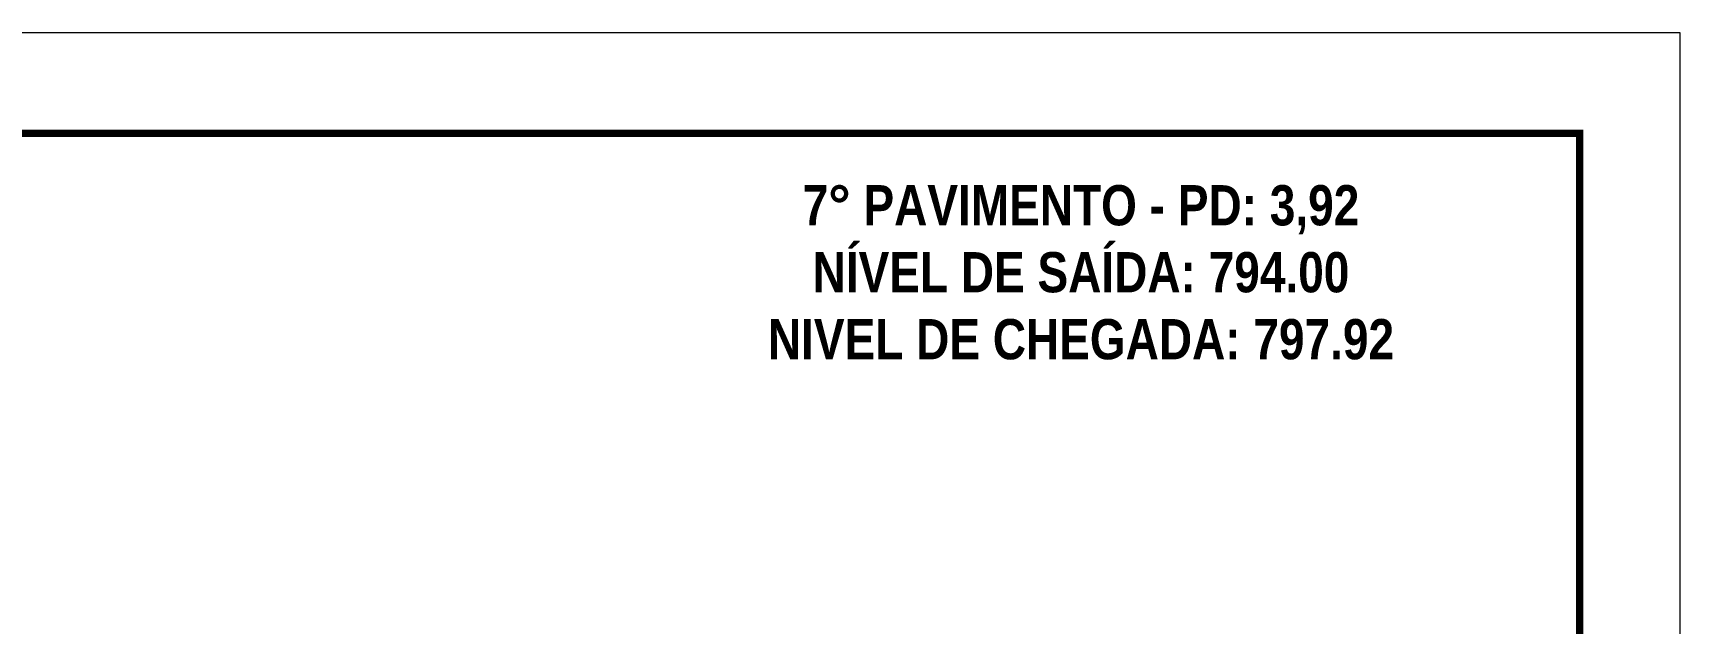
# Model space of a CAD drawing. Extents: x 28748 to 35002, y 14885 to 43501.
# Drawn here: x 32774 to 33430, y 26037 to 26272 of the extents above; entities that cross this region are included whole.
import ezdxf

# ---------------------------------------------------------------- set-up
doc = ezdxf.new("R2010")
doc.units = 0
doc.linetypes.add('DASHED', pattern=[0.75, 0.5, -0.25])
doc.layers.add('Folhas', color=255, linetype='Continuous', lineweight=9)
doc.layers.add('SARRAFO DE PRESSAO', color=251, linetype='DASHED', lineweight=9)
doc.layers.add('NOMENCLATURA', color=7, linetype='Continuous')
doc.styles.add('ROMANC', font='techb___.ttf', dxfattribs={"height": 2.5})

# ---------------------------------------------------------------- blocks, each defined once
blk = doc.blocks.new('9999999999')
at = {"layer": 'Folhas'}
blk.add_lwpolyline([(98138.98, 34190.21), (99623.98, 34190.21), (99623.98, 35240.21), (98138.98, 35240.21)], close=True, dxfattribs=at)
at = {"layer": 'Folhas', "color": 30, "const_width": 3}
blk.add_lwpolyline([(98213.98, 34230.21), (99583.98, 34230.21), (99583.98, 35200.21), (98213.98, 35200.21)], close=True, dxfattribs=at)

msp = doc.modelspace()

# ---------------------------------------------------------------- block references
at = {"layer": 'SARRAFO DE PRESSAO', "color": 6, "linetype": 'ByBlock'}
msp.add_blockref('9999999999', (-66193.64, -8968.09), dxfattribs=at)

# ---------------------------------------------------------------- texts
at = {"layer": 'NOMENCLATURA', "color": 2, "insert": (33191.67, 26238.18), "char_height": 16, "attachment_point": 2, "style": 'ROMANC'}
msp.add_mtext_dynamic_manual_height_columns('\\P7° PAVIMENTO - PD: 3,92\\PNÍVEL DE SAÍDA: 794.00\\PNIVEL DE CHEGADA: 797.92', width=300.2766, gutter_width=1, heights=[0], dxfattribs=at)

doc.saveas('drawing.dxf')
